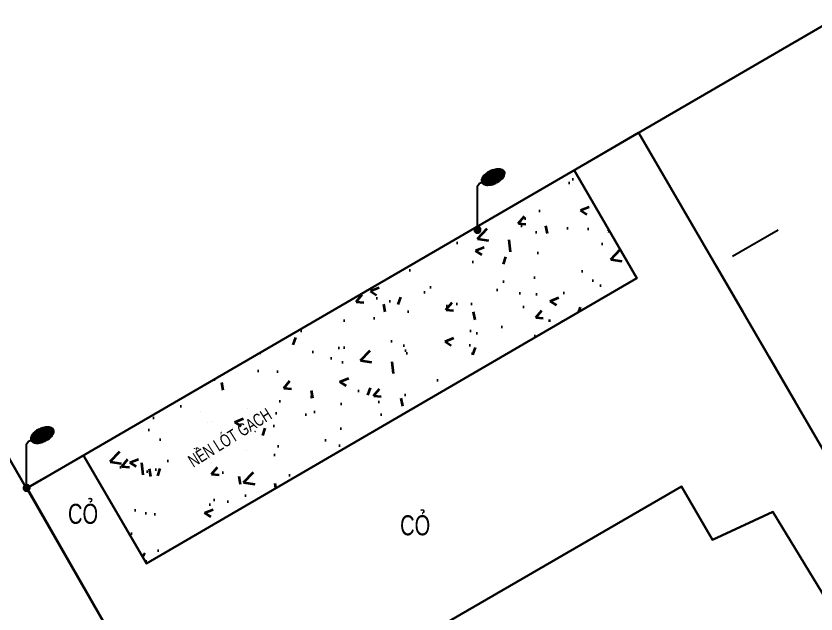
# Model space of a CAD drawing. Header units: millimetres. Extents: x 100 to 288, y -65 to 177.
# Drawn here: x 171.354 to 172.877, y 160.122 to 161.26 of the extents above; entities that cross this region are included whole.
import ezdxf

# ---------------------------------------------------------------- set-up
doc = ezdxf.new("R2010")
doc.units = ezdxf.units.MM
doc.header["$LTSCALE"] = 0.3
doc.header["$MEASUREMENT"] = 0
doc.linetypes.add('DASHED2', pattern=[0.375, 0.25, -0.125])
doc.layers.add('HATCH1', color=8, linetype='CONTINUOUS')
doc.layers.add('Ky hieu', color=7, linetype='CONTINUOUS')
doc.styles.add('DIM', font='VAVON.TTF')
doc.linetypes.add('FENCELINE2', pattern='A,0.25,-0.1,[132,ltypeshp.shx,S=0.1,R=0,X=-0.1,Y=0],-0.1,1', length=1.45)

# ---------------------------------------------------------------- blocks, each defined once
blk = doc.blocks.new('Cot den')
at = {"layer": 'Ky hieu', "color": 5, "linetype": 'Continuous'}
for p, q in [((474185.965, 1112245.026), (474185.991, 1112245.093)), ((474185.965, 1112242.67), (474185.965, 1112245.026)), ((474185.991, 1112245.093), (474186.045, 1112245.174)), ((474186.045, 1112245.174), (474186.126, 1112245.228)), ((474186.126, 1112245.228), (474186.193, 1112245.255))]:
    blk.add_line(p, q, dxfattribs=at)
mesh = blk.add_polyface(dxfattribs=at)
corners = [(474186.293, 1112245.159), (474186.24, 1112245.199), (474186.324, 1112245.147), (474186.222, 1112245.225), (474186.388, 1112245.122), (474186.202, 1112245.255), (474186.426, 1112245.115), (474186.192, 1112245.289), (474186.489, 1112245.105), (474186.184, 1112245.319), (474186.528, 1112245.105), (474186.186, 1112245.362), (474186.599, 1112245.106), (474186.187, 1112245.386), (474186.631, 1112245.111), (474186.204, 1112245.434), (474186.707, 1112245.122), (474186.22, 1112245.483), (474186.772, 1112245.14), (474186.246, 1112245.526), (474186.839, 1112245.159), (474186.272, 1112245.571), (474186.898, 1112245.183), (474186.31, 1112245.616), (474186.965, 1112245.21), (474186.343, 1112245.654), (474187.016, 1112245.237), (474186.397, 1112245.701), (474187.086, 1112245.274), (474186.425, 1112245.727), (474187.119, 1112245.297), (474186.505, 1112245.781), (474187.199, 1112245.351), (474186.538, 1112245.804), (474187.227, 1112245.377), (474186.608, 1112245.841), (474187.281, 1112245.424), (474186.658, 1112245.868), (474187.313, 1112245.462), (474186.726, 1112245.896), (474187.352, 1112245.507), (474186.785, 1112245.919), (474187.378, 1112245.552), (474186.851, 1112245.938), (474187.404, 1112245.595), (474186.917, 1112245.956), (474187.42, 1112245.644), (474186.993, 1112245.967), (474187.436, 1112245.692), (474187.025, 1112245.972), (474187.438, 1112245.716), (474187.095, 1112245.973), (474187.44, 1112245.759), (474187.135, 1112245.973), (474187.432, 1112245.789), (474187.422, 1112245.824), (474187.197, 1112245.963), (474187.422, 1112245.824), (474187.401, 1112245.854), (474187.235, 1112245.956), (474187.384, 1112245.879), (474187.3, 1112245.931), (474187.331, 1112245.919)]
mesh.append_faces([[corners[k] for k in face] for face in [(0, 0, 2, 1), (1, 2, 4, 3), (3, 4, 6, 5), (5, 6, 8, 7), (7, 8, 10, 9), (9, 10, 12, 11), (11, 12, 14, 13), (13, 14, 16, 15), (15, 16, 18, 17), (17, 18, 20, 19), (19, 20, 22, 21), (21, 22, 24, 23), (23, 24, 26, 25), (25, 26, 28, 27), (27, 28, 30, 29), (29, 30, 32, 31), (31, 32, 34, 33), (33, 34, 36, 35), (35, 36, 38, 37), (37, 38, 40, 39), (39, 40, 42, 41), (41, 42, 44, 43), (43, 44, 46, 45), (45, 46, 48, 47), (47, 48, 50, 49), (49, 50, 52, 51), (51, 52, 54, 53), (53, 54, 57, 56), (56, 55, 58, 59), (59, 58, 60, 61), (61, 60, 62, 62)]], dxfattribs={"vtx0": -1, "vtx2": -1, "color": 5})
mesh = blk.add_polyface(dxfattribs=at)
corners = [(474185.872, 1112242.529), (474185.856, 1112242.542), (474185.903, 1112242.513), (474185.846, 1112242.551), (474185.909, 1112242.511), (474185.832, 1112242.567), (474185.934, 1112242.504), (474185.824, 1112242.577), (474185.943, 1112242.503), (474185.815, 1112242.594), (474185.965, 1112242.501), (474185.808, 1112242.608), (474185.978, 1112242.502), (474185.804, 1112242.623), (474185.995, 1112242.504), (474185.799, 1112242.639), (474186.01, 1112242.508), (474185.798, 1112242.655), (474186.026, 1112242.513), (474185.796, 1112242.67), (474186.039, 1112242.519), (474185.796, 1112242.67), (474186.057, 1112242.529), (474185.798, 1112242.689), (474186.065, 1112242.535), (474185.799, 1112242.7), (474186.084, 1112242.551), (474185.806, 1112242.723), (474186.089, 1112242.557), (474185.808, 1112242.732), (474186.105, 1112242.577), (474185.82, 1112242.754), (474186.109, 1112242.585), (474185.824, 1112242.762), (474186.121, 1112242.608), (474185.84, 1112242.782), (474186.123, 1112242.616), (474185.846, 1112242.789), (474186.13, 1112242.639), (474185.864, 1112242.804), (474186.131, 1112242.65), (474185.872, 1112242.81), (474186.133, 1112242.67), (474185.89, 1112242.82), (474186.131, 1112242.684), (474185.903, 1112242.826), (474186.13, 1112242.7), (474185.919, 1112242.831), (474186.125, 1112242.716), (474185.934, 1112242.835), (474186.121, 1112242.732), (474185.951, 1112242.837), (474186.114, 1112242.745), (474185.965, 1112242.838), (474186.105, 1112242.762), (474185.986, 1112242.836), (474186.097, 1112242.772), (474185.995, 1112242.835), (474186.084, 1112242.789), (474186.02, 1112242.828), (474186.073, 1112242.797), (474186.026, 1112242.826), (474186.057, 1112242.81)]
mesh.append_faces([[corners[k] for k in face] for face in [(0, 0, 2, 1), (1, 2, 4, 3), (3, 4, 6, 5), (5, 6, 8, 7), (7, 8, 10, 9), (9, 10, 12, 11), (11, 12, 14, 13), (13, 14, 16, 15), (15, 16, 18, 17), (17, 18, 20, 19), (21, 20, 22, 23), (23, 22, 24, 25), (25, 24, 26, 27), (27, 26, 28, 29), (29, 28, 30, 31), (31, 30, 32, 33), (33, 32, 34, 35), (35, 34, 36, 37), (37, 36, 38, 39), (39, 38, 40, 41), (41, 40, 42, 43), (43, 42, 44, 45), (45, 44, 46, 47), (47, 46, 48, 49), (49, 48, 50, 51), (51, 50, 52, 53), (53, 52, 54, 55), (55, 54, 56, 57), (57, 56, 58, 59), (59, 58, 60, 61), (61, 60, 62, 62)]], dxfattribs={"vtx0": -1, "vtx2": -1, "color": 5})

msp = doc.modelspace()

# ---------------------------------------------------------------- hatches: boundary and pattern name
at = {"layer": 'HATCH1', "lineweight": 35}
h = msp.add_hatch(dxfattribs=at)
h.set_pattern_fill('AR-CONC', color=256, scale=0.02381, style=0)
h.set_pattern_definition([(50, (-22535.63128, -52747.36904), (0.17077704103, -0.01494105513), [0.01785722725, -0.19642949973]), (355, (-22535.63128, -52747.36904), (-0.03303618794, 0.17909421155), [0.0142857818, -0.1571435998]), (100.4514, (-22535.61705, -52747.37029), (0.13774097993, 0.1641530477), [0.01517630744, -0.16693938703]), (46.1842, (-22535.63128, -52747.32142), (0.25410621246, -0.0394094754), [0.0267858409, -0.2946442496]), (96.6356, (-22535.6101, -52747.3247), (0.2225397911, 0.2319339225), [0.0227644619, -0.2504090406]), (351.1842, (-22535.63128, -52747.32142), (0.2225396101, 0.2319340963), [0.0214286727, -0.2357153997]), (21, (-22535.60747, -52747.33333), (0.14212139835, -0.09586209367), [0.01785722725, -0.19642949973]), (326, (-22535.60747, -52747.33333), (0.05793249567, 0.1726555886), [0.0142857818, -0.1571435998]), (71.4514, (-22535.59562, -52747.34132), (0.20005395224, 0.07679333832), [0.01517630744, -0.16693938703]), (37.5, (-22535.631277, -52747.36904), (0.00289521733, 0.07926081597), [0, -0.15523882888, 0, -0.15952456342, 0, -0.1577388407]), (7.5, (-22535.63128, -52747.36904), (0.06263590016, 0.09390799425), [0, -0.09095281079, 0, -0.15166738343, 0, -0.06011933174]), (327.5, (-22535.68437, -52747.36904), (0.12710118071, -0.005370232935), [0, -0.05952409083, 0, -0.18571516339, 0, -0.24642973603]), (317.5, (-22535.70818, -52747.36904), (0.13885450606, 0.02383463224), [0, -0.07738131808, 0, -0.1233339162, 0, -0.17500082704])])
h.paths.add_polyline_path([(172.53596, 160.7609), (172.41626, 160.96672), (171.48253, 160.42368), (171.60223, 160.21786)])

# ---------------------------------------------------------------- linework, layer by layer
at = {"layer": 'HATCH1', "linetype": 'FENCELINE2'}
msp.add_lwpolyline([(171.37415, 160.36065), (173.11438, 161.37274), (171.71962, 163.78239), (169.97248, 162.78979), (171.37415, 160.36065)], dxfattribs=at)
at = {"layer": 'HATCH1', "ltscale": 5}
for points in [[(169.97248, 162.78979), (171.71962, 163.78239), (173.11438, 161.37274), (171.37415, 160.36065), (169.97248, 162.78979)], [(172.53934, 161.0383), (173.10766, 160.06109), (172.99147, 159.99308), (172.79464, 160.31611), (172.68, 160.26259), (172.621, 160.36409), (171.90997, 159.9528), (171.96249, 159.84911), (171.86142, 159.77219), (172.04032, 159.44618), (171.93687, 159.38002), (171.37484, 160.36274), (171.48253, 160.42368), (171.60223, 160.21786), (172.53596, 160.7609), (172.41626, 160.96672)]]:
    msp.add_lwpolyline(points, close=True, dxfattribs=at)
at = {"layer": 'HATCH1', "linetype": 'DASHED2'}
msp.add_lwpolyline([(174.12762, 160.23376), (173.49623, 161.25472), (172.68713, 160.78417), (173.1076, 160.06119), (173.30817, 159.74074), (174.12762, 160.23376)], dxfattribs=at)
at = {"layer": 'HATCH1'}
for points in [[(171.37334, 160.36205), (171.93687, 159.38002), (172.04032, 159.44618), (171.86142, 159.77219), (171.96249, 159.84911), (171.90997, 159.9528), (172.621, 160.36409), (172.68, 160.26259), (172.79464, 160.31611), (172.99147, 159.99308), (173.1076, 160.06119), (172.53934, 161.0383)], [(172.41626, 160.96672), (172.53596, 160.7609), (171.60223, 160.21786), (171.48253, 160.42368)], [(172.99147, 159.99308), (172.79464, 160.31611), (172.68, 160.26259), (172.621, 160.36409), (171.90997, 159.9528), (171.96249, 159.84911), (171.86142, 159.77219), (172.04032, 159.44618)]]:
    msp.add_lwpolyline(points, dxfattribs=at)

# ---------------------------------------------------------------- block references
at = {"layer": 'HATCH1', "xscale": 0.03504980631987564, "yscale": 0.03504980634066612, "zscale": 0.03504980631809729}
for p in [(-16447.89366, -38823.0372), (-16448.75207, -38823.52843)]:
    msp.add_blockref('Cot den', p, dxfattribs=at)

# ---------------------------------------------------------------- texts
at = {"layer": 'HATCH1', "style": 'DIM', "width": 0.75}
msp.add_text('NEÀN LOÙT GAÏCH', height=0.0238096, rotation=31.98305, dxfattribs=at).set_placement((171.69136, 160.39993))
for p in [(171.45288, 160.29331), (172.08516, 160.27153)]:
    msp.add_text('COÛ', height=0.038095, dxfattribs=at).set_placement(p)

doc.saveas('drawing.dxf')
